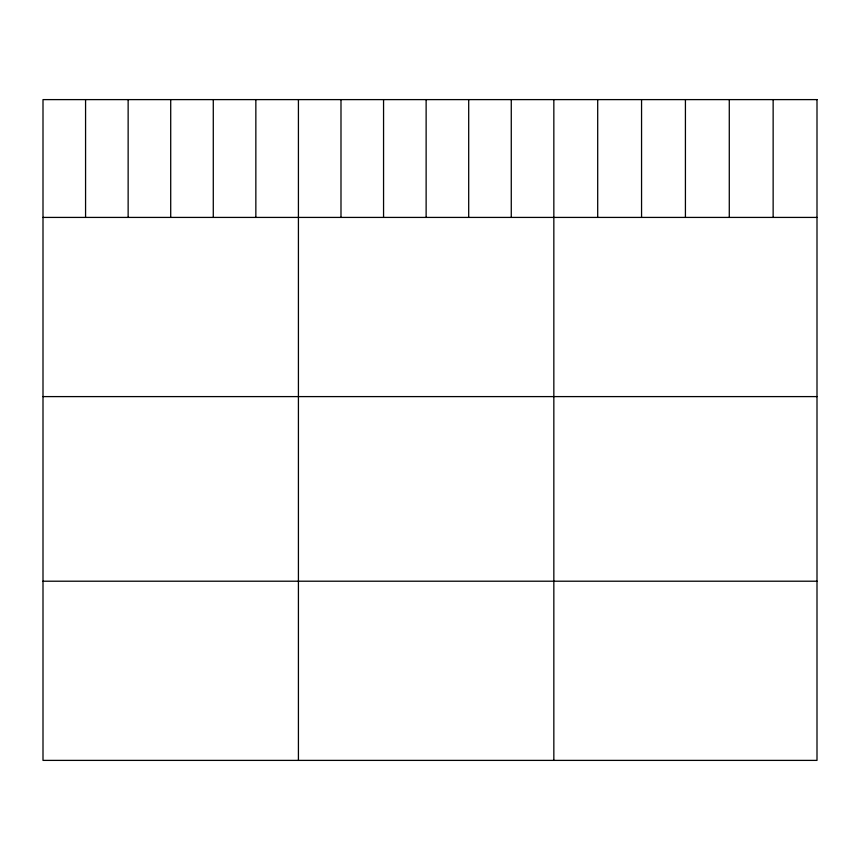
<?xml version="1.0" encoding="UTF-8"?>
<svg xmlns="http://www.w3.org/2000/svg" width="860" height="860" viewBox="0 0 860 860"><rect width="100%" height="100%" fill="white"/><g stroke="black" fill="none" stroke-linecap="round" stroke-linejoin="round"><path stroke-width="1.29" d="M43 217.419L817 217.419M43 396.6L817 396.6M43 581.209L817 581.209M773.14 99.609L773.14 217.419M729.28 99.609L729.28 217.419M685.42 99.609L685.42 217.419M641.56 99.609L641.56 217.419M597.7 99.609L597.7 217.419M553.84 99.609L553.84 760.39M511.27 99.609L511.27 217.419M468.7 99.609L468.7 217.419M426.13 99.609L426.13 217.419M383.56 99.609L383.56 217.419M340.99 99.609L340.99 217.419M298.42 99.609L298.42 760.39M255.85 99.609L255.85 217.419M213.28 99.609L213.28 217.419M170.71 99.609L170.71 217.419M128.14 99.609L128.14 217.419M85.57 99.609L85.57 217.419M817 99.609L43 99.609L43 760.39L817 760.39L817 99.609"/></g></svg>
